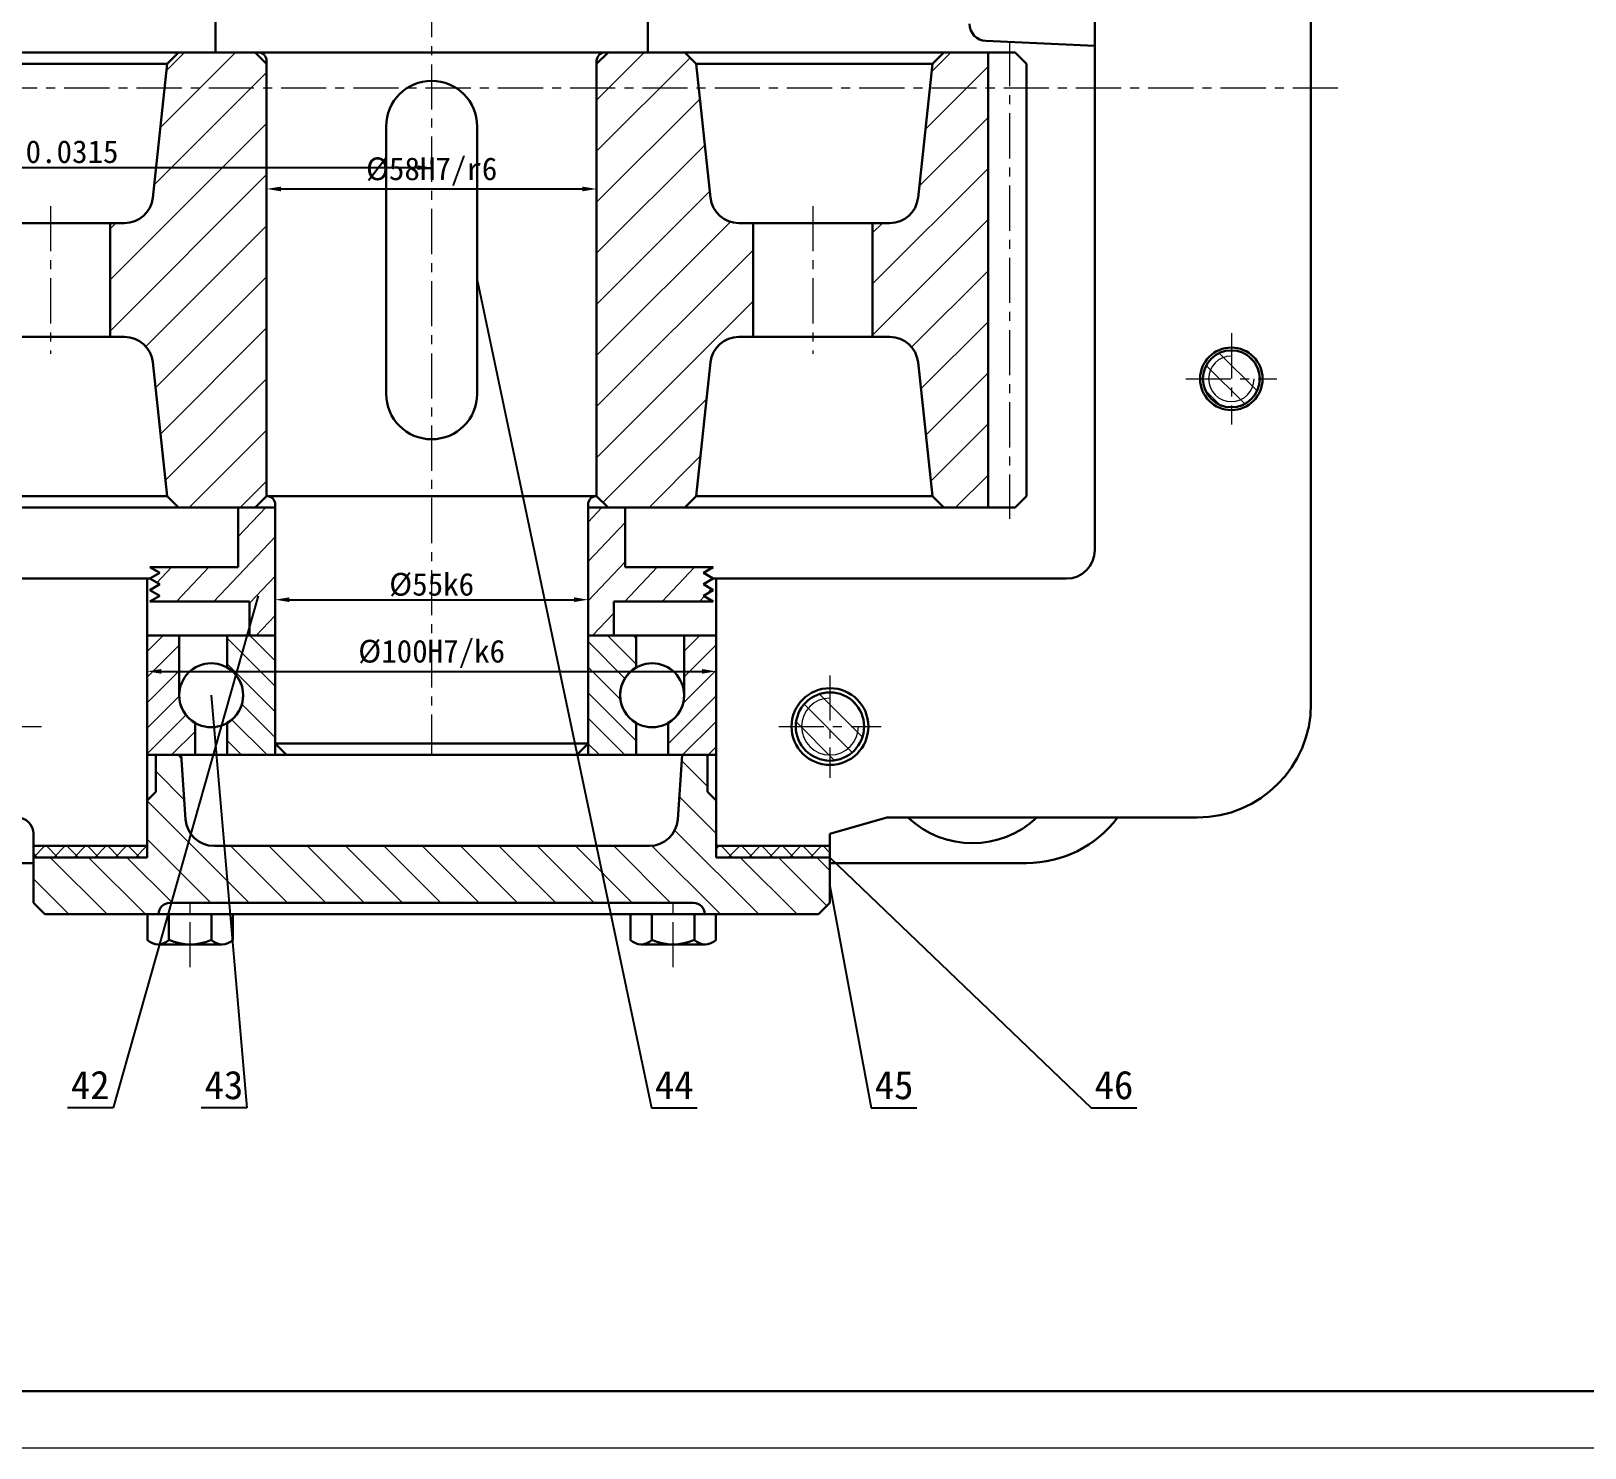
# Model space of a CAD drawing. Header units: millimetres. Extents: x 0 to 1189, y 0 to 841.
# Drawn here: x 398 to 671, y 0 to 249.1 of the extents above; entities that cross this region are included whole.
import ezdxf
from ezdxf import colors
from ezdxf.entities.mleader import LeaderData, LeaderLine
from ezdxf.enums import TextEntityAlignment as Align
from ezdxf.math import Vec2, Vec3

# ---------------------------------------------------------------- set-up
doc = ezdxf.new("R2010")
doc.units = ezdxf.units.MM
doc.header["$LTSCALE"] = 0.25
doc.linetypes.add('CENTER', pattern=[50.8, 31.75, -6.35, 6.35, -6.35])
for name, color, linetype, lineweight in [('中心线', 7, 'CENTER', 15), ('剖面线', 5, 'Continuous', 15), ('尺寸', 3, 'Continuous', 15), ('文字', 7, 'Continuous', 15), ('标注', 7, 'Continuous', 15), ('粗实线', 7, 'Continuous', 30), ('细实线', 7, 'Continuous', 15)]:
    doc.layers.add(name, color=color, linetype=linetype, lineweight=lineweight)
doc.styles.add('Songti', font='')
doc.styles.get("Standard").update_dxf_attribs({"font": ''})
doc.styles.get('Songti').set_extended_font_data('SimSun')
doc.styles.get('Standard').set_extended_font_data('SimSun')
doc.dimstyles.new('Songti', dxfattribs={"dimtxt": 4, "dimasz": 2.5, "dimexe": 1.25, "dimexo": 0.625, "dimtad": 1, "dimdec": 0, "dimdsep": 46, "dimtxsty": 'Songti', "dimcen": 2.5, "dimadec": 0, "dimazin": 0, "dimtfac": 1, "dimtdec": 3, "dimtmove": 0, "dimatfit": 3, "dimfxl": 1, "dimarcsym": 0})

# ---------------------------------------------------------------- blocks, each defined once
blk = doc.blocks.new('*D948')
at = {"layer": 'Defpoints', "color": 0, "transparency": 16777216}
for p in [(418.36, 136.51), (518.36, 136.51), (518.36, 136.51)]:
    blk.add_point(p, dxfattribs=at)
at = {"layer": '尺寸', "color": 0, "lineweight": -2, "transparency": 16777216}
for p, q in [((418.36, 137.13), (418.36, 137.76)), ((518.36, 137.13), (518.36, 137.76)), ((420.86, 136.51), (515.86, 136.51))]:
    blk.add_line(p, q, dxfattribs=at)
at = {"layer": '尺寸', "color": 0, "transparency": 16777216}
for points in [[(420.86, 136.92), (420.86, 136.09), (418.36, 136.51)], [(515.86, 136.92), (515.86, 136.09), (518.36, 136.51)]]:
    blk.add_solid(points, dxfattribs=at)
at = {"layer": '尺寸', "color": 0, "transparency": 16777216, "insert": (468.36, 139.57), "char_height": 4, "attachment_point": 5, "style": 'Songti'}
blk.add_mtext('%%c100H7/k6', dxfattribs=at)
blk = doc.blocks.new('*D949')
at = {"layer": 'Defpoints', "color": 0, "transparency": 16777216}
for p in [(440.86, 149.11), (495.86, 149.11), (495.86, 149.11)]:
    blk.add_point(p, dxfattribs=at)
at = {"layer": '尺寸', "color": 0, "lineweight": -2, "transparency": 16777216}
for p, q in [((440.86, 149.73), (440.86, 150.36)), ((495.86, 149.73), (495.86, 150.36)), ((443.36, 149.11), (493.36, 149.11))]:
    blk.add_line(p, q, dxfattribs=at)
at = {"layer": '尺寸', "color": 0, "transparency": 16777216}
for points in [[(443.36, 149.52), (443.36, 148.69), (440.86, 149.11)], [(493.36, 149.52), (493.36, 148.69), (495.86, 149.11)]]:
    blk.add_solid(points, dxfattribs=at)
at = {"layer": '尺寸', "color": 0, "transparency": 16777216, "insert": (468.36, 151.73), "char_height": 4, "attachment_point": 5, "style": 'Songti'}
blk.add_mtext('%%c55k6', dxfattribs=at)
blk = doc.blocks.new('*D954')
at = {"layer": 'Defpoints', "color": 0, "transparency": 16777216}
for p in [(439.36, 221.31), (497.36, 221.31), (497.36, 221.31)]:
    blk.add_point(p, dxfattribs=at)
at = {"layer": '尺寸', "color": 0, "lineweight": -2, "transparency": 16777216}
for p, q in [((439.36, 221.93), (439.36, 222.56)), ((441.86, 221.31), (494.86, 221.31)), ((497.36, 221.93), (497.36, 222.56))]:
    blk.add_line(p, q, dxfattribs=at)
at = {"layer": '尺寸', "color": 0, "transparency": 16777216}
for points in [[(441.86, 221.72), (441.86, 220.89), (439.36, 221.31)], [(494.86, 221.72), (494.86, 220.89), (497.36, 221.31)]]:
    blk.add_solid(points, dxfattribs=at)
at = {"layer": '尺寸', "color": 0, "transparency": 16777216, "insert": (468.36, 224.37), "char_height": 4, "attachment_point": 5, "style": 'Songti'}
blk.add_mtext('%%c58H7/r6', dxfattribs=at)
blk = doc.blocks.new('*D958')
at = {"layer": 'Defpoints', "color": 0, "transparency": 16777216}
for p in [(328.36, 225.06), (468.36, 225.06), (468.36, 225.06)]:
    blk.add_point(p, dxfattribs=at)
at = {"layer": '尺寸', "color": 0, "lineweight": -2, "transparency": 16777216}
for p, q in [((328.36, 225.68), (328.36, 226.31)), ((330.86, 225.06), (465.86, 225.06)), ((468.36, 225.68), (468.36, 226.31))]:
    blk.add_line(p, q, dxfattribs=at)
at = {"layer": '尺寸', "color": 0, "transparency": 16777216}
for points in [[(330.86, 225.47), (330.86, 224.64), (328.36, 225.06)], [(465.86, 225.47), (465.86, 224.64), (468.36, 225.06)]]:
    blk.add_solid(points, dxfattribs=at)
at = {"layer": '尺寸', "color": 0, "transparency": 16777216, "insert": (398.36, 227.84), "char_height": 4, "attachment_point": 5, "style": 'Songti'}
blk.add_mtext('140±0.0315', dxfattribs=at)
blk = doc.blocks.new('_None')

msp = doc.modelspace()

# ---------------------------------------------------------------- hatches: boundary and pattern name
at = {"layer": '剖面线'}
h = msp.add_hatch(dxfattribs=at)
h.set_pattern_fill('ANSI31', color=256, scale=2, style=0)
edge = h.paths.add_edge_path(flags=16)
edge.add_line((439.36, 243.31), (437.36, 245.31))
edge.add_line((437.36, 245.31), (423.86, 245.31))
edge.add_line((423.86, 245.31), (421.86, 243.31))
edge.add_line((421.86, 243.31), (419.34, 219.77))
edge.add_arc((414.37, 220.31), 5, 270, 353.8845, ccw=False)
edge.add_line((414.37, 215.31), (411.86, 215.31))
edge.add_line((411.86, 215.31), (411.86, 195.31))
edge.add_line((411.86, 195.31), (414.37, 195.31))
edge.add_arc((414.37, 190.31), 5, 6.1155, 90, ccw=False)
edge.add_line((419.34, 190.84), (421.86, 167.31))
edge.add_line((421.86, 167.31), (423.86, 165.31))
edge.add_line((423.86, 165.31), (437.36, 165.31))
edge.add_line((437.36, 165.31), (439.36, 167.31))
edge.add_line((439.36, 167.31), (439.36, 243.31))
h = msp.add_hatch(dxfattribs=at)
h.set_pattern_fill('ANSI31', color=256, scale=2, style=0)
edge = h.paths.add_edge_path(flags=16)
edge.add_line((497.36, 243.31), (499.36, 245.31))
edge.add_line((499.36, 245.31), (512.86, 245.31))
edge.add_line((512.86, 245.31), (514.86, 243.31))
edge.add_line((514.86, 243.31), (517.38, 219.77))
edge.add_arc((522.35, 220.31), 5, 186.1155, 270)
edge.add_line((522.35, 215.31), (524.86, 215.31))
edge.add_line((524.86, 215.31), (524.86, 195.31))
edge.add_line((524.86, 195.31), (522.35, 195.31))
edge.add_arc((522.35, 190.31), 5, 90, 173.8845)
edge.add_line((517.38, 190.84), (514.86, 167.31))
edge.add_line((514.86, 167.31), (512.86, 165.31))
edge.add_line((512.86, 165.31), (499.36, 165.31))
edge.add_line((499.36, 165.31), (497.36, 167.31))
edge.add_line((497.36, 167.31), (497.36, 243.31))
h = msp.add_hatch(dxfattribs=at)
h.set_pattern_fill('ANSI31', color=256, scale=2, style=0)
edge = h.paths.add_edge_path(flags=16)
edge.add_line((558.36, 245.31), (556.36, 243.31))
edge.add_line((556.36, 243.31), (553.84, 219.77))
edge.add_arc((548.87, 220.31), 5, 270, 353.8845, ccw=False)
edge.add_line((548.87, 215.31), (545.86, 215.31))
edge.add_line((545.86, 215.31), (545.86, 195.31))
edge.add_line((545.86, 195.31), (548.87, 195.31))
edge.add_arc((548.87, 190.31), 5, 6.1155, 90, ccw=False)
edge.add_line((553.84, 190.84), (556.36, 167.31))
edge.add_line((556.36, 167.31), (558.36, 165.31))
edge.add_line((558.36, 165.31), (566.15, 165.31))
edge.add_line((566.15, 165.31), (566.15, 245.31))
edge.add_line((566.15, 245.31), (558.36, 245.31))
h = msp.add_hatch(dxfattribs=at)
h.set_pattern_fill('ANSI31', color=256, angle=90, style=0)
edge = h.paths.add_edge_path(flags=16)
edge.add_arc((608.9, 187.93), 5, 0, 360)
h = msp.add_hatch(dxfattribs=at)
h.set_pattern_fill('ANSI31', color=256, scale=1.5, angle=1.5, style=0)
h.paths.add_polyline_path([(440.86, 165.31), (434.36, 165.31), (434.36, 154.81), (418.86, 154.81), (420.59, 153.81), (418.86, 152.81), (420.59, 151.81), (418.86, 150.81), (420.59, 149.81), (418.86, 148.81), (436.36, 148.81), (436.36, 142.81), (440.86, 142.81)], flags=16)
h = msp.add_hatch(dxfattribs=at)
h.set_pattern_fill('ANSI31', color=256, scale=1.5, angle=1.5, style=0)
h.paths.add_polyline_path([(495.86, 165.31), (502.36, 165.31), (502.36, 154.81), (517.86, 154.81), (516.13, 153.81), (517.86, 152.81), (516.13, 151.81), (517.86, 150.81), (516.13, 149.81), (517.86, 148.81), (500.36, 148.81), (500.36, 142.81), (495.86, 142.81)], flags=16)
h = msp.add_hatch(dxfattribs=at)
h.set_pattern_fill('ANSI31', color=256, style=0)
edge = h.paths.add_edge_path(flags=16)
edge.add_line((418.36, 132.31), (418.36, 121.81))
edge.add_line((418.36, 121.81), (426.8, 121.81))
edge.add_line((426.8, 121.81), (426.8, 127.44))
edge.add_arc((429.61, 132.31), 5.62, 180, 240, ccw=False)
edge.add_line((423.99, 132.31), (423.99, 142.81))
edge.add_line((423.99, 142.81), (418.36, 142.81))
edge.add_line((418.36, 142.81), (418.36, 132.31))
h = msp.add_hatch(dxfattribs=at)
h.set_pattern_fill('ANSI31', color=256, angle=90, style=0)
edge = h.paths.add_edge_path(flags=16)
edge.add_line((440.86, 132.31), (440.86, 142.81))
edge.add_line((440.86, 142.81), (432.42, 142.81))
edge.add_line((432.42, 142.81), (432.42, 137.18))
edge.add_arc((429.61, 132.31), 5.63, -60, 60, ccw=False)
edge.add_line((432.42, 127.44), (432.42, 121.81))
edge.add_line((432.42, 121.81), (440.86, 121.81))
edge.add_line((440.86, 121.81), (440.86, 132.31))
h = msp.add_hatch(dxfattribs=at)
h.set_pattern_fill('ANSI31', color=256, angle=90, style=0)
edge = h.paths.add_edge_path(flags=16)
edge.add_line((495.86, 132.31), (495.86, 121.81))
edge.add_line((495.86, 121.81), (504.3, 121.81))
edge.add_line((504.3, 121.81), (504.3, 127.44))
edge.add_arc((507.11, 132.31), 5.62, 120, 240, ccw=False)
edge.add_line((504.3, 137.18), (504.3, 142.81))
edge.add_line((504.3, 142.81), (495.86, 142.81))
edge.add_line((495.86, 142.81), (495.86, 132.31))
h = msp.add_hatch(dxfattribs=at)
h.set_pattern_fill('ANSI31', color=256, style=0)
edge = h.paths.add_edge_path(flags=16)
edge.add_line((518.36, 132.31), (518.36, 142.81))
edge.add_line((518.36, 142.81), (512.74, 142.81))
edge.add_line((512.74, 142.81), (512.74, 132.31))
edge.add_arc((507.11, 132.31), 5.63, -60, 0, ccw=False)
edge.add_line((509.92, 127.44), (509.92, 121.81))
edge.add_line((509.92, 121.81), (518.36, 121.81))
edge.add_line((518.36, 121.81), (518.36, 132.31))
h = msp.add_hatch(dxfattribs=at)
h.set_pattern_fill('ANSI31', color=256, angle=90, style=0)
edge = h.paths.add_edge_path(flags=16)
edge.add_arc((538.36, 126.81), 6, 0, 360)
h = msp.add_hatch(dxfattribs=at)
h.set_pattern_fill('ANSI31', color=256, scale=1.5, angle=90, style=0)
edge = h.paths.add_edge_path(flags=16)
edge.add_arc((506.62, 110.81), 5, 270, 356.1859)
edge.add_line((511.61, 110.47), (512.36, 121.81))
edge.add_line((512.36, 121.81), (516.86, 121.81))
edge.add_line((516.86, 121.81), (516.86, 115.31))
edge.add_line((516.86, 115.31), (518.36, 113.81))
edge.add_line((518.36, 113.81), (518.36, 105.81))
edge.add_line((518.36, 105.81), (518.36, 103.81))
edge.add_line((518.36, 103.81), (523.86, 103.81))
edge.add_line((523.86, 103.81), (532.86, 103.81))
edge.add_line((532.86, 103.81), (538.36, 103.81))
edge.add_line((538.36, 103.81), (538.36, 95.81))
edge.add_line((538.36, 95.81), (536.36, 93.81))
edge.add_line((536.36, 93.81), (532.86, 93.81))
edge.add_line((532.86, 93.81), (523.86, 93.81))
edge.add_line((523.86, 93.81), (516.36, 93.81))
edge.add_arc((514.36, 93.81), 2, 0, 90)
edge.add_line((514.36, 95.81), (468.36, 95.81))
edge.add_line((468.36, 95.81), (422.36, 95.81))
edge.add_arc((422.36, 93.81), 2, 90, 180)
edge.add_line((420.36, 93.81), (412.86, 93.81))
edge.add_line((412.86, 93.81), (403.86, 93.81))
edge.add_line((403.86, 93.81), (400.36, 93.81))
edge.add_line((400.36, 93.81), (398.36, 95.81))
edge.add_line((398.36, 95.81), (398.36, 103.81))
edge.add_line((398.36, 103.81), (403.86, 103.81))
edge.add_line((403.86, 103.81), (412.86, 103.81))
edge.add_line((412.86, 103.81), (418.36, 103.81))
edge.add_line((418.36, 103.81), (418.36, 105.81))
edge.add_line((418.36, 105.81), (418.36, 113.81))
edge.add_line((418.36, 113.81), (419.86, 115.31))
edge.add_line((419.86, 115.31), (419.86, 121.81))
edge.add_line((419.86, 121.81), (424.36, 121.81))
edge.add_line((424.36, 121.81), (425.12, 110.47))
edge.add_arc((430.11, 110.81), 5, 183.8141, 270)
edge.add_line((430.11, 105.81), (468.36, 105.81))
edge.add_line((468.36, 105.81), (506.62, 105.81))
h = msp.add_hatch(dxfattribs=at)
h.set_pattern_fill('ANSI37', color=256, scale=0.8, style=0)
h.paths.add_polyline_path([(398.36, 103.81), (398.36, 105.81), (418.36, 105.81), (418.36, 103.81)], flags=16)
h = msp.add_hatch(dxfattribs=at)
h.set_pattern_fill('ANSI37', color=256, scale=0.8, style=0)
h.paths.add_polyline_path([(538.36, 103.81), (538.36, 105.81), (518.36, 105.81), (518.36, 103.81)], flags=16)

# ---------------------------------------------------------------- linework, layer by layer
at = {"layer": '中心线'}
for p, q in [((468.36, 408.31), (468.36, 121.81)), ((569.9, 247.31), (569.9, 163.31)), ((86.3, 239.06), (627.9, 239.06)), ((401.36, 218.31), (401.36, 192.31)), ((535.36, 218.31), (535.36, 192.31)), ((608.9, 195.93), (608.9, 179.93)), ((600.9, 187.93), (616.9, 187.93)), ((538.36, 135.81), (538.36, 117.81)), ((381.81, 126.81), (399.81, 126.81)), ((529.36, 126.81), (547.36, 126.81)), ((425.93, 84.51), (425.93, 96.81)), ((510.79, 84.51), (510.79, 96.81))]:
    msp.add_line(p, q, dxfattribs=at)
at = {"layer": '文字'}
msp.add_line((0, 0), (1189, 0), dxfattribs=at)
at = {"layer": '粗实线'}
for p, q in [((622.9, 347.31), (622.9, 239.06)), ((584.9, 320.31), (584.9, 239.06)), ((430.36, 255.31), (430.36, 245.31)), ((506.36, 255.31), (506.36, 245.31)), ((565.77, 247.32), (584.9, 246.45)), ((378.36, 245.31), (423.86, 245.31)), ((380.36, 243.31), (421.86, 243.31)), ((419.34, 219.77), (421.86, 243.31)), ((423.86, 245.31), (421.86, 243.31)), ((437.36, 245.31), (423.86, 245.31)), ((430.36, 245.31), (506.36, 245.31)), ((430.36, 245.31), (506.36, 245.31)), ((439.36, 243.31), (437.36, 245.31)), ((439.36, 243.81), (439.36, 167.31)), ((439.36, 167.31), (439.36, 243.31)), ((497.36, 243.31), (499.36, 245.31)), ((497.36, 243.81), (497.36, 167.31)), ((497.36, 167.31), (497.36, 243.31)), ((499.36, 245.31), (512.86, 245.31)), ((512.86, 245.31), (514.86, 243.31)), ((558.36, 245.31), (512.86, 245.31)), ((517.38, 219.77), (514.86, 243.31)), ((556.36, 243.31), (514.86, 243.31)), ((553.84, 219.77), (556.36, 243.31)), ((558.36, 245.31), (556.36, 243.31)), ((566.15, 245.31), (558.36, 245.31)), ((566.15, 165.31), (566.15, 245.31)), ((566.15, 245.31), (570.9, 245.31)), ((570.9, 245.31), (572.9, 243.31)), ((572.9, 243.31), (572.9, 167.31)), ((584.9, 157.81), (584.9, 239.06)), ((622.9, 130.81), (622.9, 239.06)), ((460.36, 232.31), (460.36, 185.31)), ((476.36, 232.31), (476.36, 185.31)), ((411.86, 215.31), (390.86, 215.31)), ((414.37, 215.31), (411.86, 215.31)), ((411.86, 215.31), (411.86, 195.31)), ((522.35, 215.31), (524.86, 215.31)), ((524.86, 215.31), (524.86, 195.31)), ((524.86, 215.31), (545.86, 215.31)), ((548.87, 215.31), (545.86, 215.31)), ((545.86, 215.31), (545.86, 195.31)), ((411.86, 195.31), (390.86, 195.31)), ((414.37, 195.31), (411.86, 195.31)), ((522.35, 195.31), (524.86, 195.31)), ((524.86, 195.31), (545.86, 195.31)), ((548.87, 195.31), (545.86, 195.31)), ((419.34, 190.84), (421.86, 167.31)), ((517.38, 190.84), (514.86, 167.31)), ((553.84, 190.84), (556.36, 167.31)), ((380.36, 167.31), (421.86, 167.31)), ((421.86, 167.31), (423.86, 165.31)), ((437.36, 165.31), (439.36, 167.31)), ((439.36, 167.31), (497.36, 167.31)), ((499.36, 165.31), (497.36, 167.31)), ((514.86, 167.31), (512.86, 165.31)), ((556.36, 167.31), (514.86, 167.31)), ((556.36, 167.31), (558.36, 165.31)), ((572.9, 167.31), (570.9, 165.31)), ((378.36, 165.31), (423.86, 165.31)), ((423.86, 165.31), (437.36, 165.31)), ((440.86, 165.31), (434.36, 165.31)), ((434.36, 165.31), (434.36, 154.81)), ((440.86, 165.81), (440.86, 123.81)), ((440.86, 142.81), (440.86, 165.31)), ((495.86, 165.81), (495.86, 123.81)), ((495.86, 165.31), (502.36, 165.31)), ((495.86, 142.81), (495.86, 165.31)), ((512.86, 165.31), (499.36, 165.31)), ((502.36, 165.31), (502.36, 154.81)), ((558.36, 165.31), (512.86, 165.31)), ((558.36, 165.31), (566.15, 165.31)), ((570.9, 165.31), (566.15, 165.31)), ((434.36, 154.81), (418.86, 154.81)), ((418.86, 154.81), (420.59, 153.81)), ((420.59, 153.81), (418.86, 152.81)), ((502.36, 154.81), (517.86, 154.81)), ((517.86, 154.81), (516.13, 153.81)), ((516.13, 153.81), (517.86, 152.81)), ((418.36, 152.81), (364.36, 152.81)), ((418.36, 105.81), (418.36, 152.81)), ((418.86, 152.81), (418.36, 152.81)), ((418.86, 152.81), (420.59, 151.81)), ((420.59, 151.81), (418.86, 150.81)), ((418.86, 150.81), (420.59, 149.81)), ((517.86, 152.81), (516.13, 151.81)), ((516.13, 151.81), (517.86, 150.81)), ((517.86, 150.81), (516.13, 149.81)), ((517.86, 152.81), (518.36, 152.81)), ((579.9, 152.81), (518.36, 152.81)), ((518.36, 152.81), (518.36, 105.81)), ((420.59, 149.81), (418.86, 148.81)), ((418.86, 148.81), (436.36, 148.81)), ((436.36, 148.81), (436.36, 142.81)), ((517.86, 148.81), (500.36, 148.81)), ((500.36, 148.81), (500.36, 142.81)), ((516.13, 149.81), (517.86, 148.81)), ((423.99, 142.81), (418.36, 142.81)), ((418.36, 142.81), (418.36, 132.31)), ((423.99, 132.31), (423.99, 142.81)), ((432.42, 142.81), (423.99, 142.81)), ((440.86, 142.81), (432.42, 142.81)), ((432.42, 142.81), (432.42, 137.18)), ((436.36, 142.81), (440.86, 142.81)), ((440.86, 132.31), (440.86, 142.81)), ((504.3, 142.81), (495.86, 142.81)), ((495.86, 142.81), (495.86, 132.31)), ((500.36, 142.81), (495.86, 142.81)), ((504.3, 137.18), (504.3, 142.81)), ((504.3, 142.81), (512.74, 142.81)), ((518.36, 142.81), (512.74, 142.81)), ((512.74, 142.81), (512.74, 132.31)), ((518.36, 132.31), (518.36, 142.81)), ((418.36, 132.31), (418.36, 121.81)), ((440.86, 121.81), (440.86, 132.31)), ((495.86, 132.31), (495.86, 121.81)), ((518.36, 121.81), (518.36, 132.31)), ((426.8, 121.81), (426.8, 127.44)), ((432.42, 127.44), (432.42, 121.81)), ((504.3, 121.81), (504.3, 127.44)), ((509.92, 127.44), (509.92, 121.81)), ((442.86, 121.81), (440.86, 123.81)), ((440.86, 123.81), (495.86, 123.81)), ((495.86, 123.81), (493.86, 121.81)), ((418.36, 121.81), (426.8, 121.81)), ((468.36, 121.81), (418.36, 121.81)), ((418.36, 121.81), (468.36, 121.81)), ((424.36, 121.81), (419.86, 121.81)), ((419.86, 121.81), (419.86, 115.31)), ((425.12, 110.47), (424.36, 121.81)), ((432.42, 121.81), (426.8, 121.81)), ((432.42, 121.81), (440.86, 121.81)), ((442.86, 121.81), (493.86, 121.81)), ((468.36, 121.81), (518.36, 121.81)), ((518.36, 121.81), (468.36, 121.81)), ((495.86, 121.81), (504.3, 121.81)), ((504.3, 121.81), (509.92, 121.81)), ((509.92, 121.81), (518.36, 121.81)), ((511.61, 110.47), (512.36, 121.81)), ((512.36, 121.81), (516.86, 121.81)), ((516.86, 121.81), (516.86, 115.31)), ((419.86, 115.31), (418.36, 113.81)), ((516.86, 115.31), (518.36, 113.81)), ((418.36, 113.81), (418.36, 105.81)), ((518.36, 113.81), (518.36, 105.81)), ((538.36, 107.94), (548.36, 110.81)), ((602.9, 110.81), (548.36, 110.81)), ((398.36, 107.99), (398.36, 105.81)), ((538.36, 105.81), (538.36, 107.94)), ((398.36, 105.81), (418.36, 105.81)), ((398.36, 103.81), (398.36, 105.81)), ((398.36, 105.81), (418.36, 105.81)), ((403.86, 103.81), (398.36, 103.81)), ((398.36, 103.81), (398.36, 95.81)), ((418.36, 103.81), (398.36, 103.81)), ((412.86, 103.81), (403.86, 103.81)), ((418.36, 103.81), (412.86, 103.81)), ((418.36, 105.81), (418.36, 105.81)), ((418.36, 105.81), (418.36, 103.81)), ((418.36, 105.81), (418.36, 103.81)), ((430.11, 105.81), (468.36, 105.81)), ((506.62, 105.81), (468.36, 105.81)), ((518.36, 105.81), (518.36, 105.81)), ((518.36, 105.81), (538.36, 105.81)), ((518.36, 105.81), (518.36, 103.81)), ((538.36, 105.81), (518.36, 105.81)), ((518.36, 105.81), (518.36, 103.81)), ((518.36, 103.81), (523.86, 103.81)), ((518.36, 103.81), (538.36, 103.81)), ((523.86, 103.81), (532.86, 103.81)), ((532.86, 103.81), (538.36, 103.81)), ((538.36, 103.81), (538.36, 105.81)), ((538.36, 103.81), (538.36, 95.81)), ((384.36, 102.81), (398.36, 102.81)), ((572.9, 102.81), (538.36, 102.81)), ((398.36, 95.81), (400.36, 93.81)), ((422.36, 95.81), (468.36, 95.81)), ((514.36, 95.81), (468.36, 95.81)), ((538.36, 95.81), (536.36, 93.81)), ((400.36, 93.81), (403.86, 93.81)), ((403.86, 93.81), (412.86, 93.81)), ((412.86, 93.81), (420.36, 93.81)), ((425.93, 93.81), (418.43, 93.81)), ((418.43, 93.81), (418.43, 89.28)), ((420.36, 93.81), (420.36, 93.81)), ((420.36, 93.81), (468.36, 93.81)), ((422.18, 93.81), (422.18, 89.28)), ((425.93, 93.81), (433.44, 93.81)), ((429.69, 93.81), (429.69, 89.28)), ((433.44, 93.81), (433.44, 89.28)), ((516.36, 93.81), (468.36, 93.81)), ((510.79, 93.81), (503.28, 93.81)), ((503.28, 93.81), (503.28, 89.28)), ((507.03, 93.81), (507.03, 89.28)), ((510.79, 93.81), (518.29, 93.81)), ((514.54, 93.81), (514.54, 89.28)), ((523.86, 93.81), (516.36, 93.81)), ((516.36, 93.81), (516.36, 93.81)), ((518.29, 93.81), (518.29, 89.28)), ((532.86, 93.81), (523.86, 93.81)), ((536.36, 93.81), (532.86, 93.81)), ((420.31, 88.51), (431.56, 88.51)), ((505.16, 88.51), (516.42, 88.51)), ((25, 10), (1179, 10))]:
    msp.add_line(p, q, dxfattribs=at)
for centre, radius in [((608.9, 187.93), 5.5), ((608.9, 187.93), 5), ((429.61, 132.31), 5.62), ((507.11, 132.31), 5.62), ((538.36, 126.81), 6.75), ((538.36, 126.81), 6)]:
    msp.add_circle(centre, radius, dxfattribs=at)
for centre, radius, start, end in [((565.9, 250.32), 3, 180, 267.3974), ((437.86, 243.81), 1.5, 0, 90), ((498.86, 243.81), 1.5, 90, 180), ((468.36, 232.31), 8, 0, 180), ((414.37, 220.31), 5, 270, 353.8845), ((522.35, 220.31), 5, 186.1155, 270), ((548.87, 220.31), 5, 270, 353.8845), ((414.37, 190.31), 5, 6.1155, 90), ((522.35, 190.31), 5, 90, 173.8845), ((548.87, 190.31), 5, 6.1155, 90), ((468.36, 185.31), 8, 180, 0), ((439.36, 165.81), 1.5, 0, 90), ((497.36, 165.81), 1.5, 90, 180), ((579.9, 157.81), 5, 270, 0), ((429.61, 132.31), 5.63, 300, 60), ((507.11, 132.31), 5.62, 120, 240), ((429.61, 132.31), 5.62, 180, 240), ((507.11, 132.31), 5.63, 300, 0), ((602.9, 130.81), 20, 270, 0), ((395.54, 107.99), 2.82, 0, 90), ((430.11, 110.81), 5, 183.8141, 270), ((506.62, 110.81), 5, 270, 356.1859), ((563.4, 122.81), 16.5, 226.6582, 313.3418), ((572.9, 122.81), 20, 270, 323.1301), ((422.36, 93.81), 2, 90, 180), ((514.36, 93.81), 2, 0, 90), ((420.31, 91.16), 2.65, 225, 315), ((425.93, 97.96), 9.45, 246.5982, 293.4018), ((431.56, 91.16), 2.65, 225, 315), ((505.16, 91.16), 2.65, 225, 315), ((510.79, 97.96), 9.45, 246.5982, 293.4018), ((516.42, 91.16), 2.65, 225, 315)]:
    msp.add_arc(centre, radius, start, end, dxfattribs=at)
at = {"layer": '细实线'}
for centre, radius in [((608.9, 187.93), 4), ((538.36, 126.81), 5)]:
    msp.add_arc(centre, radius, 90, 0, dxfattribs=at)

# ---------------------------------------------------------------- texts
at = {"layer": '文字', "style": 'Songti'}
for s, p in [('42', (408.36, 63.81)), ('43', (431.86, 63.81)), ('44', (511, 63.81)), ('45', (549.63, 63.81)), ('46', (588.27, 63.81))]:
    msp.add_text(s, height=5, dxfattribs=at).set_placement(p, align=Align.MIDDLE_CENTER)

# ---------------------------------------------------------------- dimensions: what is measured, and where the dimension line sits
at = {"layer": '尺寸'}
dim = msp.add_linear_dim(base=(468.36, 225.06), p1=(328.36, 225.06), p2=(468.36, 225.06), text='140±0.0315', dimstyle='Songti', override={"dimpost": '<>'}, dxfattribs=at)
dim.commit()
dim.dimension.update_dxf_attribs({"geometry": '*D958', "text_midpoint": (398.36, 227.84)})
for base, p1, p2, override, picture, middle in [((497.36, 221.31), (439.36, 221.31), (497.36, 221.31), {"dimpost": '%%c<>H7/r6'}, '*D954', (468.36, 224.37)), ((495.86, 149.11), (440.86, 149.11), (495.86, 149.11), {"dimpost": '%%c<>k6'}, '*D949', (468.36, 151.73)), ((518.36, 136.51), (418.36, 136.51), (518.36, 136.51), {"dimpost": '%%c<>H7/k6'}, '*D948', (468.36, 139.57))]:
    dim = msp.add_linear_dim(base=base, p1=p1, p2=p2, dimstyle='Songti', override=override, dxfattribs=at)
    dim.commit()
    dim.dimension.update_dxf_attribs({"geometry": picture, "text_midpoint": middle})

# ---------------------------------------------------------------- leaders
at = {"layer": '标注'}
ml = msp.add_multileader_mtext('Standard', dxfattribs=at)
ml.set_content('', color=256)
ml.set_leader_properties()
ml.set_arrow_properties(name='NONE')
ml.build(insert=Vec2(0, 0))
ml.multileader.update_dxf_attribs({"text_left_attachment_type": 5, "text_right_attachment_type": 5, "dogleg_length": 6})
ctx = ml.context
ctx.base_point = Vec3(513, 59.81)
ctx.left_attachment, ctx.right_attachment = 5, 5
notes = []
notes.append((ctx, [(0, (1, 1, 0), (507, 59.81), (1, 0), 6, [(0, [(476.36, 205.31)], 0, [])])]))
ctx.mtext.insert, ctx.mtext.flow_direction = Vec3(515, 63.81), 5
ml = msp.add_multileader_mtext('Standard', dxfattribs=at)
ml.set_content('', color=256)
ml.set_leader_properties()
ml.set_arrow_properties(name='NONE')
ml.build(insert=Vec2(0, 0))
ml.multileader.update_dxf_attribs({"text_left_attachment_type": 5, "text_right_attachment_type": 5, "dogleg_length": 6})
ctx = ml.context
ctx.base_point = Vec3(402.36, 59.81)
ctx.left_attachment, ctx.right_attachment = 5, 5
notes.append((ctx, [(1, (1, 1, 0), (412.36, 59.81), (-1, 0), 6, [(0, [(437.86, 149.81)], 0, [])])]))
ctx.mtext.insert, ctx.mtext.flow_direction = Vec3(404.36, 63.81), 5
ml = msp.add_multileader_mtext('Standard', dxfattribs=at)
ml.set_content('', color=256)
ml.set_leader_properties()
ml.set_arrow_properties(name='NONE')
ml.build(insert=Vec2(0, 0))
ml.multileader.update_dxf_attribs({"text_left_attachment_type": 5, "text_right_attachment_type": 5, "dogleg_length": 6})
ctx = ml.context
ctx.base_point = Vec3(425.86, 59.81)
ctx.left_attachment, ctx.right_attachment = 5, 5
notes.append((ctx, [(1, (1, 1, 0), (435.86, 59.81), (-1, 0), 6, [(0, [(429.61, 132.31)], 0, [])])]))
ctx.mtext.insert, ctx.mtext.flow_direction = Vec3(427.86, 63.81), 5
ml = msp.add_multileader_mtext('Standard', dxfattribs=at)
ml.set_content('', color=256)
ml.set_leader_properties()
ml.set_arrow_properties(name='NONE')
ml.build(insert=Vec2(0, 0))
ml.multileader.update_dxf_attribs({"text_left_attachment_type": 5, "text_right_attachment_type": 5, "dogleg_length": 6})
ctx = ml.context
ctx.base_point = Vec3(590.27, 59.81)
ctx.left_attachment, ctx.right_attachment = 5, 5
notes.append((ctx, [(0, (1, 1, 0), (584.27, 59.81), (1, 0), 6, [(0, [(538.36, 103.81)], 0, [])])]))
ctx.mtext.insert, ctx.mtext.flow_direction = Vec3(592.27, 63.81), 5
ml = msp.add_multileader_mtext('Standard', dxfattribs=at)
ml.set_content('', color=256)
ml.set_leader_properties()
ml.set_arrow_properties(name='NONE')
ml.build(insert=Vec2(0, 0))
ml.multileader.update_dxf_attribs({"text_left_attachment_type": 5, "text_right_attachment_type": 5, "dogleg_length": 6})
ctx = ml.context
ctx.base_point = Vec3(551.63, 59.81)
ctx.left_attachment, ctx.right_attachment = 5, 5
notes.append((ctx, [(0, (1, 1, 0), (545.63, 59.81), (1, 0), 6, [(0, [(538.36, 98.81)], 0, [])])]))
ctx.mtext.insert, ctx.mtext.flow_direction = Vec3(553.63, 63.81), 5
for ctx, leaders in notes:
    for number, flags, end, landing, length, lines in leaders:
        leader = LeaderData()
        leader.index, (leader.has_last_leader_line, leader.has_dogleg_vector, leader.attachment_direction) = number, flags
        leader.last_leader_point, leader.dogleg_vector, leader.dogleg_length = Vec3(end), Vec3(landing), length
        for number, points, colour, breaks in lines:
            line = LeaderLine()
            line.index, line.vertices, line.color, line.breaks = number, Vec3.list(points), colors.encode_raw_color(colour), breaks
            leader.lines.append(line)
        ctx.leaders.append(leader)

doc.saveas('drawing.dxf')
